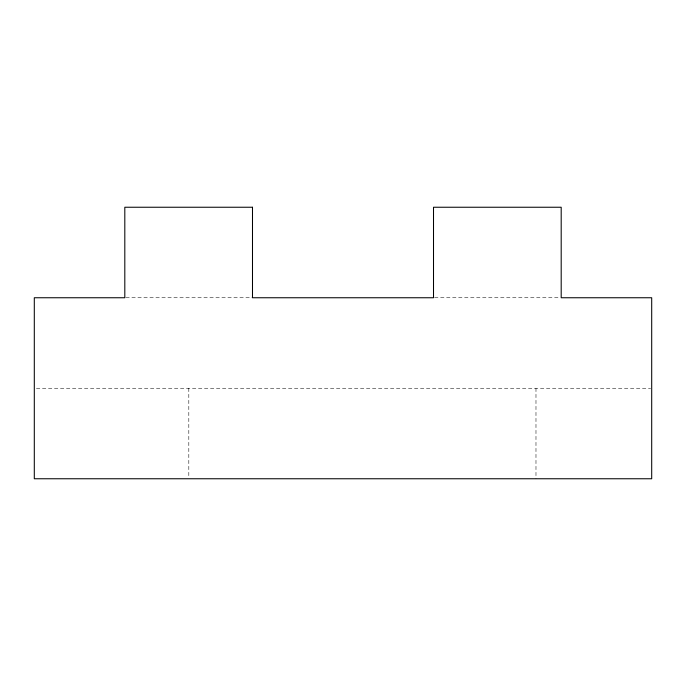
<?xml version="1.0" encoding="UTF-8"?>
<svg xmlns="http://www.w3.org/2000/svg" width="686" height="686" viewBox="0 0 686 686"><rect width="100%" height="100%" fill="white"/><g stroke="black" fill="none" stroke-linecap="round" stroke-linejoin="round"><path stroke-width="0.51" stroke-dasharray="3.43 2.57" d="M125.872 297.75L252.491 297.75M434.572 297.75L560.128 297.75M36.435 388.25L650.628 388.25M535.98 388.25L535.98 478.759M188.813 388.25L188.813 477.696"/><path stroke-width="1.03" d="M252.491 207.241L124.809 207.241L124.809 297.75L34.3 297.75L34.3 478.759L651.7 478.759L651.7 297.75L561.191 297.75L561.191 207.241L433.509 207.241L433.509 297.75L252.491 297.75L252.491 207.241"/></g></svg>
